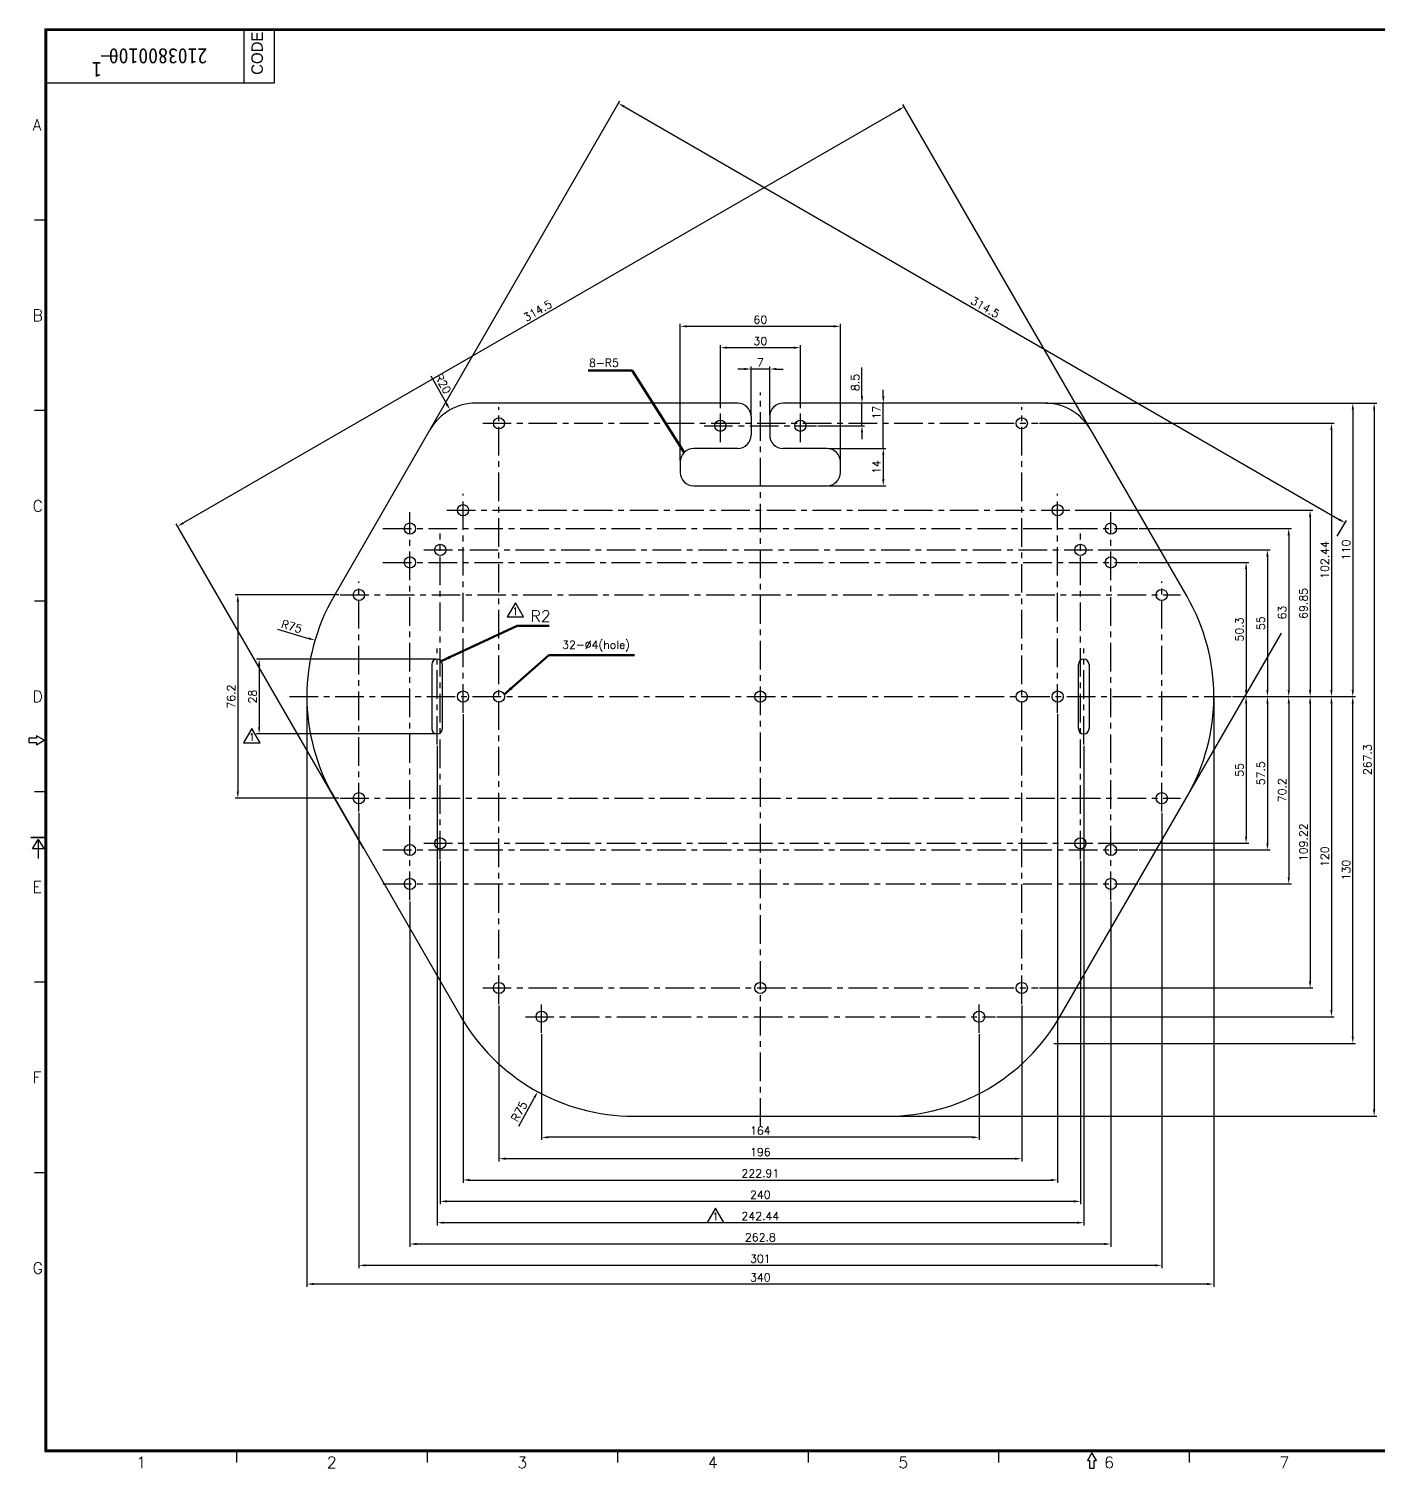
# Model space of a CAD drawing. Extents: x -656 to -102, y -687 to -309.
# Drawn here: x -655.7 to -301.5, y -686.4 to -308.7 of the extents above; entities that cross this region are included whole.
import ezdxf
from ezdxf.enums import TextEntityAlignment as Align

# ---------------------------------------------------------------- set-up
doc = ezdxf.new("R2010")
doc.units = 0
doc.header["$LTSCALE"] = 6
doc.header["$MEASUREMENT"] = 0
doc.linetypes.add('CENTER', pattern=[2, 1.25, -0.25, 0.25, -0.25])
doc.layers.get('0').update_dxf_attribs({"linetype": 'CONTINUOUS'})
for name, color, linetype in [('02___PRT_ALL_AXES', 7, 'CONTINUOUS'), ('CEN', 1, 'CENTER'), ('DEF_LAYER_ROUND_FEAT', 7, 'CONTINUOUS'), ('DIM', 5, 'CONTINUOUS'), ('FOM', 3, 'CONTINUOUS')]:
    doc.layers.add(name, color=color, linetype=linetype)
doc.styles.add('F', font='romans', dxfattribs={"width": 0.8, "bigfont": 'hl'})
doc.styles.add('GHS', font='romans', dxfattribs={"bigfont": 'ghs'})
doc.styles.get("Standard").update_dxf_attribs({"font": 'txt', "width": 0.8})
doc.dimstyles.get("Standard").update_dxf_attribs({"dimtxt": 0.18, "dimasz": 0.18, "dimexe": 0.18, "dimexo": 0.0625, "dimgap": 0.09, "dimtad": 0, "dimtih": 1, "dimtoh": 1, "dimdec": 4, "dimzin": 0, "dimdsep": 46, "dimtxsty": 'Standard', "dimcen": 0.09, "dimadec": 0, "dimazin": 0, "dimtfac": 1, "dimtdec": 4, "dimtofl": 0, "dimtmove": 0, "dimatfit": 3, "dimfxl": 0, "dimtolj": 1, "dimtzin": 0, "dimarcsym": 0})

msp = doc.modelspace()

# ---------------------------------------------------------------- linework, layer by layer
at = {"color": 7, "linetype": 'Continuous'}
for p, q in [((-469.62, -406.95), (-538.25, -406.95)), ((-389.08, -406.95), (-457.72, -406.95)), ((-466.12, -410.45), (-466.12, -415.35)), ((-461.22, -410.45), (-461.22, -415.35)), ((-469.62, -418.85), (-481.17, -418.85)), ((-446.17, -418.85), (-457.72, -418.85)), ((-484.67, -422.35), (-484.67, -425.15)), ((-442.67, -425.15), (-442.67, -422.35)), ((-481.17, -428.65), (-446.17, -428.65)), ((-549.92, -475.55), (-549.92, -492.35)), ((-547.12, -492.35), (-547.12, -475.55)), ((-380.21, -492.35), (-380.21, -475.55)), ((-377.41, -475.55), (-377.41, -492.35))]:
    msp.add_line(p, q, dxfattribs=at)
for centre, radius, start, end in [((-469.62, -410.45), 3.5, 0, 90), ((-457.72, -410.45), 3.5, 90, 180), ((-469.62, -415.35), 3.5, 270, 0), ((-457.72, -415.35), 3.5, 180, 270), ((-481.17, -422.35), 3.5, 90, 180), ((-446.17, -422.35), 3.5, 0, 90), ((-481.17, -425.15), 3.5, 180, 270), ((-446.17, -425.15), 3.5, 270, 0), ((-548.52, -475.55), 1.4, 0, 180), ((-378.81, -475.55), 1.4, 0, 180), ((-548.52, -492.35), 1.4, 180, 0), ((-378.81, -492.35), 1.4, 180, 0)]:
    msp.add_arc(centre, radius, start, end, dxfattribs=at)
at = {"layer": '02___PRT_ALL_AXES', "color": 7, "linetype": 'Continuous'}
for p, q in [((-575.63, -510.2), (-542.38, -567.79)), ((-384.95, -567.79), (-351.7, -510.2)), ((-496.92, -594.04), (-430.42, -594.04))]:
    msp.add_line(p, q, dxfattribs=at)
for centre in [(-532.27, -412.24), (-474.17, -412.9), (-453.17, -412.9), (-395.07, -412.24), (-541.69, -435.06), (-385.65, -435.06), (-555.65, -439.85), (-371.69, -439.85), (-547.67, -445.45), (-379.67, -445.45), (-555.65, -448.74), (-371.69, -448.74), (-569.02, -457.28), (-358.32, -457.28), (-541.69, -483.95), (-532.26, -483.95), (-463.67, -483.95), (-395.07, -483.95), (-385.65, -483.95), (-569.02, -510.62), (-358.32, -510.62), (-547.67, -522.45), (-379.67, -522.45), (-555.65, -524.2), (-371.69, -524.2), (-555.65, -533.09), (-371.69, -533.09), (-532.27, -560.4), (-463.67, -560.4), (-395.07, -560.4), (-521.07, -567.95), (-406.27, -567.95)]:
    msp.add_circle(centre, 1.47, dxfattribs=at)
for centre, start, end in [((-530.17, -483.95), 150, 210), ((-397.17, -483.95), 330, 30), ((-496.92, -541.54), 210, 270), ((-430.42, -541.54), 270, 330)]:
    msp.add_arc(centre, 52.5, start, end, dxfattribs=at)
at = {"layer": 'CEN'}
for p, q in [((-463.67, -596.84), (-463.67, -404.15)), ((-532.27, -564.67), (-532.27, -407.97)), ((-474.17, -417.17), (-474.17, -408.63)), ((-453.17, -417.17), (-453.17, -408.63)), ((-395.07, -564.67), (-395.07, -407.97)), ((-536.54, -412.24), (-390.8, -412.24)), ((-478.44, -412.9), (-448.9, -412.9)), ((-541.69, -488.22), (-541.69, -430.79)), ((-385.65, -488.22), (-385.65, -430.79)), ((-555.65, -537.36), (-555.65, -435.58)), ((-545.96, -435.06), (-381.38, -435.06)), ((-371.69, -537.36), (-371.69, -435.58)), ((-562.72, -439.85), (-364.62, -439.85)), ((-547.67, -526.72), (-547.67, -441.18)), ((-379.67, -526.72), (-379.67, -441.18)), ((-551.94, -445.45), (-375.4, -445.45)), ((-562.72, -448.74), (-364.62, -448.74)), ((-569.02, -514.12), (-569.02, -453.78)), ((-358.32, -514.12), (-358.32, -453.78)), ((-573.92, -457.28), (-353.42, -457.28)), ((-548.52, -496.55), (-548.52, -471.35)), ((-378.81, -496.55), (-378.81, -471.35)), ((-587.22, -483.95), (-340.12, -483.95)), ((-573.92, -510.62), (-353.42, -510.62)), ((-562.72, -524.2), (-364.62, -524.2)), ((-551.94, -522.45), (-375.4, -522.45)), ((-562.72, -533.09), (-364.62, -533.09)), ((-536.54, -560.4), (-390.8, -560.4)), ((-521.07, -572.22), (-521.07, -563.68)), ((-406.27, -572.22), (-406.27, -563.68)), ((-525.34, -567.95), (-402, -567.95))]:
    msp.add_line(p, q, dxfattribs=at)
at = {"layer": 'DEF_LAYER_ROUND_FEAT', "color": 7, "linetype": 'Continuous'}
for p, q in [((-550.37, -413.95), (-575.63, -457.7)), ((-351.7, -457.7), (-376.96, -413.95))]:
    msp.add_line(p, q, dxfattribs=at)
for centre, start, end in [((-538.25, -420.95), 90, 150), ((-389.08, -420.95), 30, 90)]:
    msp.add_arc(centre, 14, start, end, dxfattribs=at)
at = {"layer": 'DIM'}
for p, q in [((-632.8, -315.91), (-636.67, -315.91)), ((-550.2, -413.65), (-500.56, -327.67)), ((-377.14, -413.65), (-426.26, -328.56)), ((-427.42, -330.04), (-615.08, -438.39)), ((-499.39, -329.15), (-311.74, -437.49)), ((-484.67, -422), (-484.67, -386.1)), ((-444.42, -386.8), (-482.92, -386.8)), ((-442.67, -422), (-442.67, -386.1)), ((-474.17, -408.28), (-474.17, -391.7)), ((-454.92, -392.4), (-472.42, -392.4)), ((-453.17, -408.28), (-453.17, -391.7)), ((-550.15, -399.76), (-545.96, -407.22)), ((-467.87, -398), (-469.62, -398)), ((-466.12, -410.1), (-466.12, -397.3)), ((-461.22, -398), (-466.12, -398)), ((-461.22, -410.1), (-461.22, -397.3)), ((-459.47, -398), (-457.72, -398)), ((-437, -405.2), (-437, -397.6)), ((-431.4, -405.2), (-431.4, -403.45)), ((-437, -412.9), (-437, -406.95)), ((-431.4, -418.85), (-431.4, -406.95)), ((-388.73, -406.95), (-301.9, -406.95)), ((-308.2, -408.7), (-308.2, -482.2)), ((-302.6, -408.7), (-302.6, -592.29)), ((-448.55, -412.9), (-436.3, -412.9)), ((-437, -414.65), (-437, -416.4)), ((-390.45, -412.24), (-313.1, -412.24)), ((-313.8, -413.99), (-313.8, -482.2)), ((-445.82, -418.85), (-430.7, -418.85)), ((-431.4, -420.6), (-431.4, -426.9)), ((-445.82, -428.65), (-430.7, -428.65)), ((-381.03, -435.06), (-318.7, -435.06)), ((-319.4, -436.81), (-319.4, -482.2)), ((-312.26, -441.88), (-309.88, -437.76)), ((-567.82, -523.74), (-616.94, -438.65)), ((-364.27, -439.85), (-324.3, -439.85)), ((-325, -441.6), (-325, -482.2)), ((-375.05, -445.45), (-329.9, -445.45)), ((-364.27, -448.74), (-335.5, -448.74)), ((-330.6, -447.2), (-330.6, -482.2)), ((-336.2, -450.49), (-336.2, -482.2)), ((-574.27, -457.28), (-601.5, -457.28)), ((-600.8, -459.03), (-600.8, -508.87)), ((-590.42, -466.26), (-582.22, -468.67)), ((-351.93, -510.6), (-326.95, -467.33)), ((-548.87, -474.15), (-595.9, -474.15)), ((-595.2, -475.9), (-595.2, -492)), ((-582.67, -484.3), (-582.67, -638.8)), ((-344.67, -484.3), (-344.67, -638.8)), ((-339.77, -483.95), (-307.5, -483.95)), ((-336.2, -485.7), (-336.2, -520.7)), ((-330.6, -485.7), (-330.6, -522.45)), ((-325, -485.7), (-325, -531.34)), ((-319.4, -485.7), (-319.4, -558.65)), ((-313.8, -485.7), (-313.8, -566.2)), ((-308.2, -573.2), (-308.2, -485.7)), ((-541.69, -488.57), (-541.69, -611.5)), ((-385.65, -488.57), (-385.65, -611.5)), ((-548.87, -493.75), (-595.9, -493.75)), ((-548.52, -496.9), (-548.52, -622.7)), ((-378.81, -496.9), (-378.81, -622.7)), ((-574.27, -510.62), (-601.5, -510.62)), ((-569.02, -514.47), (-569.02, -633.9)), ((-358.32, -514.47), (-358.32, -633.9)), ((-375.05, -522.45), (-335.5, -522.45)), ((-364.27, -524.2), (-329.9, -524.2)), ((-547.67, -527.07), (-547.67, -617.1)), ((-379.67, -527.07), (-379.67, -617.1)), ((-364.27, -533.09), (-324.3, -533.09)), ((-555.65, -537.71), (-555.65, -628.3)), ((-371.69, -537.71), (-371.69, -628.3)), ((-390.45, -560.4), (-318.7, -560.4)), ((-532.27, -565.02), (-532.27, -605.9)), ((-395.07, -565.02), (-395.07, -605.9)), ((-401.65, -567.95), (-313.1, -567.95)), ((-521.07, -572.57), (-521.07, -600.3)), ((-406.27, -572.57), (-406.27, -600.3)), ((-386.62, -574.95), (-307.5, -574.95)), ((-527.05, -596.64), (-522.95, -589.14)), ((-430.07, -594.04), (-301.9, -594.04)), ((-408.02, -599.6), (-519.32, -599.6)), ((-396.82, -605.2), (-530.52, -605.2)), ((-539.94, -610.8), (-387.4, -610.8)), ((-381.42, -616.4), (-545.92, -616.4)), ((-380.56, -622), (-546.77, -622)), ((-373.44, -627.6), (-553.9, -627.6)), ((-360.07, -633.2), (-567.27, -633.2)), ((-346.42, -638.1), (-580.92, -638.1))]:
    msp.add_line(p, q, dxfattribs=at)
for points in [[(-499.25, -328.9), (-499.54, -329.4), (-500.91, -328.27)], [(-427.57, -329.79), (-427.28, -330.3), (-425.91, -329.17)], [(-482.92, -386.51), (-482.92, -387.09), (-484.67, -386.8)], [(-444.42, -386.51), (-444.42, -387.09), (-442.67, -386.8)], [(-472.42, -392.11), (-472.42, -392.69), (-474.17, -392.4)], [(-454.92, -392.11), (-454.92, -392.69), (-453.17, -392.4)], [(-467.87, -397.71), (-467.87, -398.29), (-466.12, -398)], [(-459.47, -397.71), (-459.47, -398.29), (-461.22, -398)], [(-545.71, -407.07), (-546.22, -407.36), (-545.11, -408.74)], [(-437.29, -405.2), (-436.71, -405.2), (-437, -406.95)], [(-431.69, -405.2), (-431.11, -405.2), (-431.4, -406.95)], [(-308.49, -408.7), (-307.91, -408.7), (-308.2, -406.95)], [(-302.89, -408.7), (-302.31, -408.7), (-302.6, -406.95)], [(-437.29, -414.65), (-436.71, -414.65), (-437, -412.9)], [(-313.51, -413.99), (-314.09, -413.99), (-313.8, -412.24)], [(-431.69, -420.6), (-431.11, -420.6), (-431.4, -418.85)], [(-431.69, -426.9), (-431.11, -426.9), (-431.4, -428.65)], [(-319.69, -436.81), (-319.11, -436.81), (-319.4, -435.06)], [(-311.6, -437.24), (-311.89, -437.74), (-310.23, -438.36)], [(-615.22, -438.13), (-614.93, -438.64), (-616.59, -439.26)], [(-325.29, -441.6), (-324.71, -441.6), (-325, -439.85)], [(-330.89, -447.2), (-330.31, -447.2), (-330.6, -445.45)], [(-335.91, -450.49), (-336.49, -450.49), (-336.2, -448.74)], [(-601.09, -459.03), (-600.51, -459.03), (-600.8, -457.28)], [(-582.14, -468.39), (-582.3, -468.95), (-580.54, -469.16)], [(-595.49, -475.9), (-594.91, -475.9), (-595.2, -474.15)], [(-335.91, -482.2), (-336.49, -482.2), (-336.2, -483.95)], [(-330.89, -482.2), (-330.31, -482.2), (-330.6, -483.95)], [(-325.29, -482.2), (-324.71, -482.2), (-325, -483.95)], [(-319.69, -482.2), (-319.11, -482.2), (-319.4, -483.95)], [(-313.51, -482.2), (-314.09, -482.2), (-313.8, -483.95)], [(-308.49, -482.2), (-307.91, -482.2), (-308.2, -483.95)], [(-336.49, -485.7), (-335.91, -485.7), (-336.2, -483.95)], [(-330.89, -485.7), (-330.31, -485.7), (-330.6, -483.95)], [(-324.71, -485.7), (-325.29, -485.7), (-325, -483.95)], [(-319.11, -485.7), (-319.69, -485.7), (-319.4, -483.95)], [(-314.09, -485.7), (-313.51, -485.7), (-313.8, -483.95)], [(-307.91, -485.7), (-308.49, -485.7), (-308.2, -483.95)], [(-595.49, -492), (-594.91, -492), (-595.2, -493.75)], [(-601.09, -508.87), (-600.51, -508.87), (-600.8, -510.62)], [(-336.49, -520.7), (-335.91, -520.7), (-336.2, -522.45)], [(-330.89, -522.45), (-330.31, -522.45), (-330.6, -524.2)], [(-324.71, -531.34), (-325.29, -531.34), (-325, -533.09)], [(-319.11, -558.65), (-319.69, -558.65), (-319.4, -560.4)], [(-314.09, -566.2), (-313.51, -566.2), (-313.8, -567.95)], [(-307.91, -573.2), (-308.49, -573.2), (-308.2, -574.95)], [(-523.21, -589), (-522.7, -589.28), (-522.11, -587.6)], [(-302.89, -592.29), (-302.31, -592.29), (-302.6, -594.04)], [(-519.32, -599.31), (-519.32, -599.89), (-521.07, -599.6)], [(-408.02, -599.31), (-408.02, -599.89), (-406.27, -599.6)], [(-530.52, -604.91), (-530.52, -605.49), (-532.27, -605.2)], [(-396.82, -604.91), (-396.82, -605.49), (-395.07, -605.2)], [(-539.94, -610.51), (-539.94, -611.09), (-541.69, -610.8)], [(-387.4, -610.51), (-387.4, -611.09), (-385.65, -610.8)], [(-545.92, -616.11), (-545.92, -616.69), (-547.67, -616.4)], [(-381.42, -616.11), (-381.42, -616.69), (-379.67, -616.4)], [(-546.77, -621.71), (-546.77, -622.29), (-548.52, -622)], [(-380.56, -621.71), (-380.56, -622.29), (-378.81, -622)], [(-553.9, -627.31), (-553.9, -627.89), (-555.65, -627.6)], [(-373.44, -627.31), (-373.44, -627.89), (-371.69, -627.6)], [(-567.27, -632.91), (-567.27, -633.49), (-569.02, -633.2)], [(-360.07, -632.91), (-360.07, -633.49), (-358.32, -633.2)], [(-580.92, -637.81), (-580.92, -638.39), (-582.67, -638.1)], [(-346.42, -637.81), (-346.42, -638.39), (-344.67, -638.1)]]:
    msp.add_solid(points, dxfattribs=at)
at = {"layer": 'FOM', "color": 3}
for p, q in [((-599.15, -322.92), (-599.15, -308.92)), ((-591.15, -322.92), (-591.15, -308.92)), ((-651.15, -322.92), (-591.15, -322.92))]:
    msp.add_line(p, q, dxfattribs=at)
at = {"layer": 'FOM'}
for p, q in [((-651.15, -358.92), (-654.15, -358.92)), ((-651.15, -408.92), (-654.15, -408.92)), ((-651.15, -458.92), (-654.15, -458.92)), ((-651.15, -508.92), (-654.15, -508.92)), ((-651.15, -558.92), (-654.15, -558.92)), ((-651.15, -608.92), (-654.15, -608.92)), ((-601.15, -681.92), (-601.15, -684.92)), ((-551.15, -681.92), (-551.15, -684.92)), ((-501.15, -681.92), (-501.15, -684.92)), ((-451.15, -681.92), (-451.15, -684.92)), ((-401.15, -681.92), (-401.15, -684.92)), ((-351.15, -681.92), (-351.15, -684.92))]:
    msp.add_line(p, q, dxfattribs=at)
at = {"layer": 'FOM', "color": 7}
for points in [[(-101.95, -682.12), (-651.35, -682.12), (-651.35, -308.72), (-101.95, -308.72)], [(-102.15, -681.92), (-651.15, -681.92), (-651.15, -308.92), (-102.15, -308.92)], [(-102.35, -681.72), (-650.95, -681.72), (-650.95, -309.12), (-102.35, -309.12)]]:
    msp.add_lwpolyline(points, close=True, dxfattribs=at)
at = {"layer": 'FOM'}
for points in [[(-527.96, -459.31), (-530.12, -463.06), (-525.79, -463.06)], [(-651.65, -495.42), (-653.65, -494.22), (-653.65, -494.82), (-655.65, -494.82), (-655.65, -496.02), (-653.65, -496.02), (-653.65, -496.62)], [(-597.14, -492.34), (-599.3, -496.09), (-594.97, -496.09)], [(-475.45, -618.17), (-477.61, -621.92), (-473.28, -621.92)], [(-376.65, -682.42), (-377.85, -684.42), (-377.25, -684.42), (-377.25, -686.42), (-376.05, -686.42), (-376.05, -684.42), (-375.45, -684.42)]]:
    msp.add_lwpolyline(points, close=True, dxfattribs=at)
at = {"layer": 'FOM', "const_width": 0.4}
msp.add_lwpolyline([(-651.15, -520.92), (-655.15, -520.92)], dxfattribs=at)
at = {"layer": 'FOM'}
msp.add_lwpolyline([(-653.15, -521.42), (-651.65, -523.92), (-654.65, -523.92), (-653.15, -521.42), (-653.15, -526.42)], dxfattribs=at)

# ---------------------------------------------------------------- texts
at = {"layer": 'DIM', "style": 'GHS'}
for s, insert, char_height, attachment_point, rotation in [('{\\fGulim|b0|i0|c129|p50;CODE}', (-597.23, -320.8), 3, 1, 90), ('{\\fDotumChe|b0|i0|c129|p49;2103800100}', (-608.81, -317.89), 4, 1, 180), ('{\\fDotumChe|b0|i0|c129|p49;1}', (-636.51, -321.42), 4, 1, 180), ('\\A1;314.5', (-522.12, -382.7), 2.1, 5, 30), ('\\A1;314.5', (-404.69, -381.8), 2.1, 5, 330), ('\\A1;R20', (-546.96, -401.87), 2.1, 5, 299.316), ('\\A1;8.5', (-438.75, -401.53), 2.1, 5, 90), ('\\A1;17', (-433.15, -409.41), 2.1, 5, 90), ('\\A1;{\\Fromans,ghs|c129;1}4', (-433.15, -423.75), 2.1, 5, 90), ('\\A1;102.44', (-315.55, -448.1), 2.1, 5, 90), ('\\A1;110', (-309.95, -445.45), 2.1, 5, 90), ('\\A1;69.85', (-321.15, -459.5), 2.1, 5, 90), ('\\A1;63', (-326.75, -461.9), 2.1, 5, 90), ('\\A1;R75', (-586.67, -465.54), 2.1, 5, 343.6365), ('\\A1;50.3', (-337.95, -466.35), 2.1, 5, 90), ('\\A1;55', (-332.35, -464.7), 2.1, 5, 90), ('\\A1;76.2', (-602.55, -483.95), 2.1, 5, 90), ('\\A1;28', (-596.95, -483.95), 2.1, 5, 90), ('\\A1;267.3', (-304.35, -500.5), 2.1, 5, 90), ('\\A1;55', (-337.95, -503.2), 2.1, 5, 90), ('\\A1;57.5', (-332.35, -504.08), 2.1, 5, 90), ('\\A1;70.2', (-326.75, -508.52), 2.1, 5, 90), ('\\A1;109.22', (-321.15, -522.18), 2.1, 5, 90), ('\\A1;120', (-315.55, -525.95), 2.1, 5, 90), ('\\A1;130', (-309.95, -529.45), 2.1, 5, 90), ('\\A1;R75', (-526.96, -592.81), 2.1, 5, 61.3221)]:
    msp.add_mtext(s, dxfattribs=dict(at, insert=insert, char_height=char_height, attachment_point=attachment_point, rotation=rotation))
at = {"layer": 'DIM', "char_height": 2.1, "attachment_point": 5, "style": 'GHS'}
for s, insert in [('\\A1;60', (-463.67, -385.05)), ('\\A1;30', (-463.67, -390.65)), ('\\A1;7', (-463.67, -396.25)), ('\\A1;164', (-463.67, -597.85)), ('\\A1;196', (-463.67, -603.45)), ('\\A1;222.91', (-463.67, -609.05)), ('\\A1;240', (-463.67, -614.65)), ('\\A1;242.44', (-463.67, -620.25)), ('\\A1;262.8', (-463.67, -625.85)), ('\\A1;301', (-463.67, -631.45)), ('\\A1;340', (-463.67, -636.35))]:
    msp.add_mtext(s, dxfattribs=dict(at, insert=insert))
at = {"layer": 'DIM', "style": 'GHS'}
for s, insert, char_height, width, attachment_point in [('{\\Fromans,ghs|c129;8-R5}', (-500.8, -397.41), 2.1, 12.2977, 9), ('{\\Fromans,ghs|c129;R2}', (-523.97, -464.37), 3, 17.5681, 7), ('{\\Fromans,ghs|c129;32-%%C4(hole)}', (-515.69, -472.1), 2.1, 12.2977, 7)]:
    msp.add_mtext(s, dxfattribs=dict(at, insert=insert, char_height=char_height, width=width, attachment_point=attachment_point))
at = {"layer": 'FOM', "style": 'F'}
for s, p in [('A', (-654.65, -335.42)), ('B', (-654.65, -385.42)), ('C', (-654.65, -435.42)), ('D', (-654.65, -485.42)), ('E', (-654.65, -535.42)), ('F', (-654.65, -585.42)), ('G', (-654.65, -635.42))]:
    msp.add_text(s, height=3, dxfattribs=at).set_placement(p)
at = {"layer": 'FOM', "style": 'F', "width": 0.8}
for p in [(-527.96, -461.56), (-597.14, -494.59), (-475.45, -620.42)]:
    msp.add_text('1', height=2, dxfattribs=at).set_placement(p, align=Align.MIDDLE)
at = {"layer": 'FOM', "style": 'F'}
for s, p in [('1', (-626.15, -684.92)), ('2', (-576.15, -684.92)), ('3', (-526.15, -684.92)), ('4', (-476.15, -684.92)), ('5', (-426.15, -684.92)), ('6', (-372.15, -684.92)), ('7', (-326.15, -684.92))]:
    msp.add_text(s, height=3, dxfattribs=at).set_placement(p, align=Align.MIDDLE)

# ---------------------------------------------------------------- leaders
at = {"layer": 'DIM', "annotation_type": 0, "has_hookline": 1}
for points, hookline_direction, text_width in [([(-483.64, -419.88), (-497.3, -398.41), (-499.8, -398.41)], 1, 8.1), ([(-547.43, -474.68), (-527.47, -465.37), (-524.97, -465.37)], 0, 4.86), ([(-530.9, -483.39), (-519.19, -473.1), (-516.69, -473.1)], 0, 19)]:
    msp.add_leader(points, dimstyle='Standard', override={"dimtxt": 3, "dimasz": 2.5, "dimexe": 1, "dimexo": 0.5, "dimgap": 1, "dimtad": 1, "dimtih": 0, "dimtoh": 0, "dimtxsty": 'GHS', "dimcen": 90, "dimclrd": 256, "dimclre": 256, "dimclrt": 256, "dimtix": 1, "dimtofl": 1, "dimtmove": 1, "dimlwd": 65535, "dimlwe": 65535}, dxfattribs=dict(at, hookline_direction=hookline_direction, text_width=text_width))

doc.saveas('drawing.dxf')
